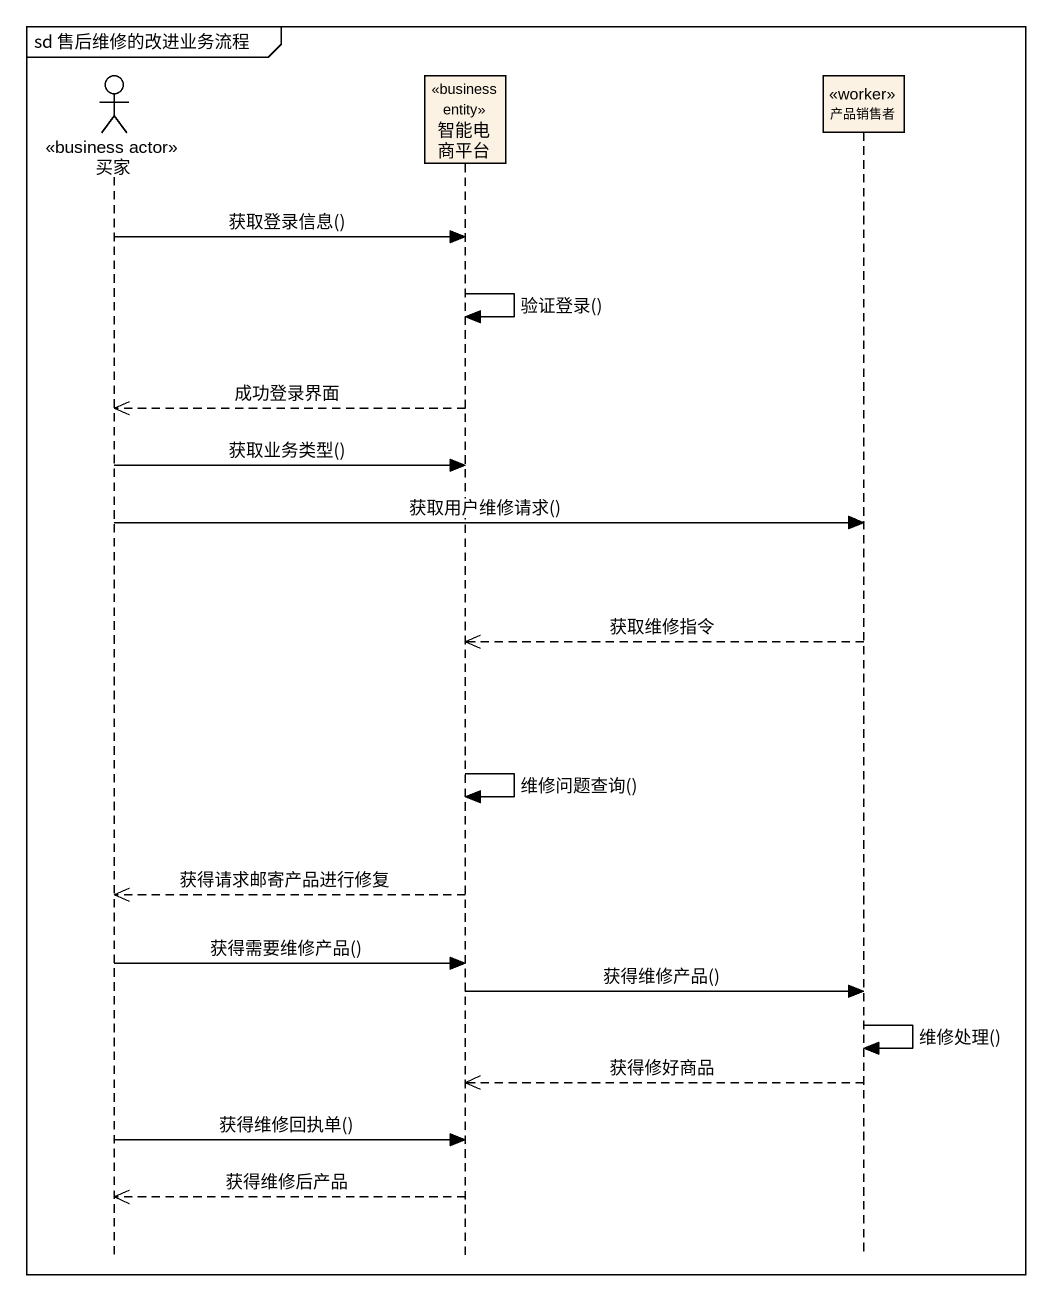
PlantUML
@startuml
mainframe sd 售后维修的改进业务流程
hide footbox
actor 买家 <<business actor>>
participant 智能电商平台 <<business entity>>
participant 产品销售者 <<worker>>

买家 -> 智能电商平台 : 获取登录信息()
智能电商平台 -> 智能电商平台 : 验证登录()
智能电商平台 -->> 买家 : 成功登录界面
买家 -> 智能电商平台 : 获取业务类型()
买家 -> 产品销售者 : 获取用户维修请求()
产品销售者 -->> 智能电商平台 : 获取维修指令
智能电商平台 -> 智能电商平台 : 维修问题查询()
智能电商平台 -->> 买家 : 获得请求邮寄产品进行修复
买家 -> 智能电商平台 : 获得需要维修产品()
智能电商平台 -> 产品销售者 : 获得维修产品()
产品销售者 -> 产品销售者 : 维修处理()
产品销售者 -->> 智能电商平台 : 获得修好商品
买家 -> 智能电商平台 : 获得维修回执单()
智能电商平台 -->> 买家 : 获得维修后产品
@enduml
